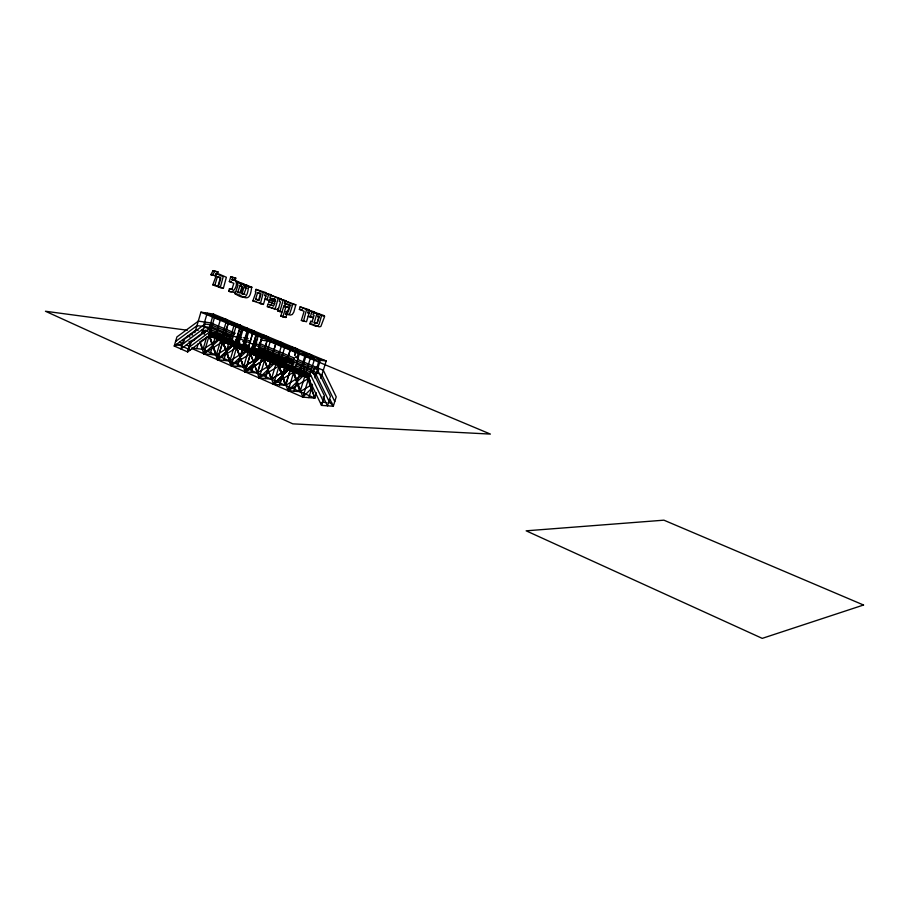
<?xml version="1.0" encoding="UTF-8"?>
<svg xmlns="http://www.w3.org/2000/svg" width="909" height="909" viewBox="0 0 909 909"><rect width="100%" height="100%" fill="white"/><g stroke="black" fill="none" stroke-linecap="round" stroke-linejoin="round"><path stroke-width="1.36" d="M286.267 311.537L288.46 311.208L290.21 305.731L284.449 303.447L285.21 300.936L292.8 304.265L289.903 313.378L288.573 314.378L285.506 314.048L286.267 311.537L288.289 311.878M285.21 300.936L295.834 304.799L293.834 312.06L292.323 314.48L290.38 315.059L285.506 314.048M310.651 321.32L312.071 321.888L314.105 315.23L312.969 314.787L313.741 312.242L316.866 313.685L314.207 322.752L317.025 323.138L318.866 317.127L317.673 316.65L318.445 314.105L321.616 315.582L319.104 324.24L317.832 326.036L316.093 326.365L309.867 323.854L310.651 321.32L312.651 321.638M316.866 313.685L321.434 314.616L324.263 315.73L324.547 316.718L320.832 326.501L319.093 326.831L314.116 324.831M231.965 279.847L235.09 280.438L235.783 278.086L232.659 277.495L231.965 279.847C240.874 278.87 234.715 295.107 228.716 291.187L229.443 288.744L232.568 289.301M239.385 283.165L239.078 282.017L235.09 280.438M265.894 296.073L264.599 295.55L265.348 293.073L268.53 294.561L267.098 299.822L265.019 298.993L267.064 299.356M271.541 295.8L271.268 294.755L265.348 293.073M309.094 313.241L307.742 312.707L308.515 310.174L311.832 311.73L310.355 317.093L308.185 316.23L310.185 316.559M314.775 312.935L314.491 311.867L308.515 310.174M319.798 314.764L319.593 313.889L313.741 312.242M244.487 285.233L242.033 293.8L243.748 294.482L246.169 288.221L245.055 287.778L245.782 285.324L248.589 286.426C247.316 297.55 245.26 300.197 235.056 293.732L238.101 285.017L237.204 284.665L237.931 282.21L240.703 283.733L237.76 292.084L240.044 292.993L241.964 286.551L240.965 286.153L241.692 283.699L247.6 285.801L244.362 284.756M243.703 284.994L243.692 283.835L236.329 281.835M245.782 285.324L251.679 287.005C250.52 296.516 248.85 301.356 239.374 294.766M255.19 349.351L279.699 359.805L278.29 359.646L279.04 357.146L281.37 357.419M261.462 350.135L279.461 357.794M284.233 361.566C282.12 361.543 286.062 363.032 285.335 359.1L279.04 357.146M289.835 362.214L290.425 361.952L287.449 361.191M195.469 330.694L200.912 312.185L213.422 314.071L326.183 360.975L320.786 378.451M212.831 284.79L216.012 276.234L215.422 276.006L216.137 273.575L219.285 274.177L226.364 277.279L223.353 288.323L218.251 286.971L220.853 278.165L217.365 276.779L214.774 285.574L212.831 284.79L217.921 286.142L220.512 277.37L217.365 276.779M196.753 348.624L198.242 343.568M203.468 325.831L207.207 313.128M205.025 324.036L183.584 339.875L180.914 348.988L202.377 332.989L205.025 324.036L211.274 324.854L234.227 334.535M220.205 287.755L223.228 276.688L216.137 273.575M191.754 348.022L203.002 349.351L206.616 337.137M209.013 328.99L213.422 314.071L214.422 317.82L203.809 353.749L222.728 341.659L235.204 343.238L217.456 359.737L228.193 323.581M209.4 331.217L211.274 324.854M229.443 288.744L232.113 288.744L233.84 283.324L229.341 281.54L230.761 276.745L235.783 278.086M210.093 354.453L215.001 337.909M215.376 336.637L220.671 318.741M203.718 353.715L216.308 355.146L226.852 319.661L200.912 312.185L314.389 359.578L326.183 360.975L299.504 353.362L296.811 348.761L270.337 341.182L268.155 336.841L257.338 373.042M242.408 287.505L240.885 292.641L237.76 292.084M223.705 360.407L234.317 324.433M235.965 326.57L231.477 341.636L235.897 342.204L240.374 327.206M217.285 359.657L229.886 361.066L240.453 325.32L214.422 317.82L226.852 319.661L228.114 323.547L217.365 359.691L236.624 347.602L235.124 343.204L231.238 342.102M242.135 327.456L237.669 342.432L239.851 342.716M266.485 293.846L265.61 292.516L256.043 289.38L255.304 291.857L255.974 292.119L252.861 300.902L263.405 304.435L266.03 295.686M245.714 330.694L246.498 328.081M255.611 299.243L257.554 292.755L260.644 293.312L258.701 299.777L255.611 299.243L259.042 300.618L260.985 294.118L257.554 292.755M237.34 366.361L248.157 330.206M237.419 366.395L248.248 330.24M260.326 303.913L263.258 292.709L256.043 289.38M252.543 333.501L247.987 348.681L252.372 349.226L256.917 334.103M222.262 339.943L231.125 365.725L243.555 367.031L249.066 348.363M253.543 333.751L254.259 331.058L256.065 335.216L245.146 371.872L236.545 347.568L248.941 349.09L250.645 353.601L231.125 365.725L248.941 349.09L222.728 341.659L229.795 361.032L248.941 349.09M200.264 342.17L203.002 349.351L314.741 398.074L308.606 378.405L305.731 373.292L285.631 385.382L276.893 361.009L264.678 359.6L245.066 371.826L255.986 335.182L268.325 336.909L270.337 341.182L259.213 378.03L248.85 349.056L257.417 373.076L244.896 371.758M258.69 334.353L254.156 349.442C256.202 349.601 251.577 347.772 258.486 349.976L263.008 334.955M273.473 305.697L267.939 304.185L267.189 306.674L274.473 308.878L275.609 307.458L278.177 298.357L270.632 295.164L269.882 297.652L270.655 297.959L268.791 302.004L274.882 303.742M271.359 300.356L271.927 298.47L274.995 299.016L274.427 300.89L271.359 300.356L275.609 301.356L274.427 300.89M271.825 303.22L272.541 300.822M262.11 336.023L251.236 372.44L262.281 336.091L234.556 324.49M257.417 373.076L268.325 336.909L241.987 329.342L240.453 325.32M286.119 301.061L280.006 298.879L279.245 301.379L280.495 301.868L277.756 310.923L281.858 312.094M279.824 311.764L283.074 300.527L280.006 298.879M280.767 316.15L283.824 306.049L288.948 307.39L285.892 317.48L280.767 316.15L282.801 316.48M284.46 307.015L285.653 303.083M282.847 316.991L285.903 306.878L288.948 307.39M265.246 378.564L276.336 341.943L265.337 378.599M314.821 398.108L302.845 397.142L293.789 372.054L291.21 367.1L264.678 359.6L244.987 371.792L262.86 355.033L250.475 353.521L276.893 361.009L259.122 377.985L271.382 379.167L282.335 342.738L255.986 335.182M283.006 358.828L282.245 361.327L278.29 359.646M309.276 312.616L306.481 321.763L301.356 320.423L304.14 311.276L299.379 309.378L300.14 306.856L309.094 309.73L309.685 310.787M287.778 361.475L289.335 362.271L284.494 360.373L285.256 357.885L291.505 359.839L290.414 362.282L294.05 362.85M279.54 384.814L290.766 347.965M279.631 384.848L290.846 347.999M288.448 362.055L289.21 359.566L291.505 359.839M303.47 321.275L306.549 309.605L300.14 306.856M310.435 380.462L308.606 378.405L288.096 390.688L276.813 360.975L285.551 385.336L293.925 357.907M294.721 355.283L296.72 348.726L270.257 341.148L282.426 342.773L284.812 347.227L311.389 354.828L314.389 359.578L302.845 397.142L191.64 348.42M273.382 384.234L285.631 385.382L294.005 357.941L259.167 343.272M294.743 355.544L296.811 348.761L284.733 347.193L273.552 384.314L293.789 372.054L305.731 373.292L314.741 398.074L316.366 392.779M296.493 352.226L297.288 349.59M297.016 357.351L298.675 351.942M294.13 391.188L305.481 354.101M302.958 365.838L306.197 355.271M319.059 317.184L317.207 323.229L314.207 322.752M288.005 390.643L300.084 391.677L311.389 354.828L299.504 353.362L288.096 390.688L305.731 373.292L279.177 365.804L259.122 377.985M317.048 367.191L319.536 359.078M308.833 397.608L312.514 385.643M314.912 377.871L320.32 360.282M191.935 340.352L187.652 351.919L174.244 346.034L176.903 336.955L198.355 321.15M194.787 332.649L195.73 330.081L198.185 330.41M278.677 307.981L276.643 309.571L271.337 307.617M210.899 274.632L213.081 270.632L218.08 271.973L215.388 275.757L210.899 274.632L215.388 275.757M212.24 275.166L214.933 271.371L218.08 271.973M228.636 339.364L223.114 337.682L225.58 338.75M220.773 339.591L214.672 337.853L216.831 338.023M210.581 333.558L212.786 334.887M210.445 332.171L209.718 331.603M204.889 332.455C205.57 331.865 204.718 331.887 205.048 332.558M204.15 331.319L203.423 330.751M302.845 397.142L311.696 388.302M273.461 384.268L291.119 367.066L271.302 379.133M244.987 371.792L262.69 354.953L273.552 384.314L291.21 367.1L300.084 391.677L312.491 384.291M285.551 385.336L279.086 365.77L291.21 367.1L271.382 379.167L262.69 354.953L243.476 366.997L236.545 347.568L262.86 355.033L243.555 367.031L235.124 343.204L217.365 359.691L208.922 334.989L211.422 335.319M219.603 339.239L203.809 353.749L199.719 341.886M209.081 335.876L187.64 351.965L190.322 342.818L211.752 326.831L311.503 368.997L324.49 395.904L321.547 405.403L333.308 406.232L336.216 396.858L323.309 370.281L297.641 359.475M188.981 347.397L210.411 331.376M182.255 344.431L203.696 328.513M195.719 330.126L174.244 346.034L183.641 343.261M175.573 341.5L197.026 325.661M200.889 341.125L209.104 335.819L212.865 336.307M203.002 349.351L219.239 338.932M214.524 338.148L219.546 338.784L209.104 335.819L216.308 355.146L235.124 343.204M257.247 372.997L276.893 361.009M235.92 291.857L233.511 292.312L228.716 291.187M188.992 341.704L194.356 340.148M232.727 341.341L232.113 341.329M226.08 340.409L226.841 340.432L224.989 339.568M227.932 339.682L227.182 339.659L229.023 340.511M227.511 339.273L229.159 339.409L227.33 338.557M223.057 338.898L221.092 338.568M221.58 336.887L222.33 336.921L220.512 336.069M217.046 335.216L218.739 336.262M210.161 333.887L209.411 333.308M210.82 333.683L209.763 333.637M204.195 332.808L202.105 332.524M210.206 332.194L215.285 333.353M203.911 331.342L204.684 331.376L202.877 330.535M205.707 330.535L206.741 331.342M210.752 332.33L209.843 332.251L210.615 332.342M211.07 332.364L216.876 334.182L212.433 333.296L209.388 331.399M322.286 402.187L325.842 402.448M328.183 402.619L331.683 402.88M225.693 340.375L226.5 340.557M227.58 340.909C224.841 341.295 235.136 344.068 231.852 342.125M227.523 339.534L228.818 339.534M221.148 339.955C218.649 340.239 227.25 342.92 225.966 341.42M224.25 337.739C220.398 337.58 232.17 340.966 227.864 338.693M220.023 338.182L221.864 338.353L221.478 337.898M220.819 338.364L218.217 337.784M211.547 335.637L210.729 335.728L215.99 337.546M216.047 336.057L217.206 336.114L215.922 335.478M216.842 336.239L215.524 335.966M221.989 337.046L216.024 335.16M215.728 334.126L216.035 333.762M217.41 335.16L216.331 335.148L222.296 336.966L218.069 335.296L214.342 335.33M202.502 331.183L204.309 331.49M305.629 377.121L308.026 377.36M302.652 375.849L309.821 376.565L293.789 372.054L300.084 391.677M296.732 373.315L308.651 374.531M299.686 374.588L310.412 375.667M290.846 370.804L302.811 372.042M284.994 368.293L296.993 369.565M287.914 369.543L299.89 370.804M282.074 367.054L294.096 368.338M276.188 364.532L288.335 365.873M270.416 362.055L282.597 363.43M273.302 363.293L285.46 364.657M267.541 360.828L279.745 362.214M258.974 357.157L271.223 358.589M261.826 358.385L274.052 359.794M256.133 355.942L268.405 357.385M280.495 361.134L293.971 363.123M253.293 354.737L265.508 356.158M253.384 354.771L265.587 356.192M284.494 360.373L286.801 360.634M244.93 351.158L257.27 352.647M247.737 352.351L260.065 353.84M239.328 348.761L251.702 350.272M242.124 349.954L254.486 351.453M233.772 346.374L246.169 347.92M251.85 348.942L264.053 350.431M228.239 344.011L240.669 345.579M231 345.193L243.419 346.749M255.781 349.431L277.631 358.771M264.144 350.465L261.974 350.204L279.972 357.862M219.989 340.477L222.489 340.795M225.477 342.829L237.931 344.409M220.785 338.943L225.727 339.58M217.251 339.307L221.012 339.784M227.216 340.58L223.114 339.807M211.808 336.978L214.331 337.307M205.707 331.41L201.968 330.91L204.639 332.046M187.334 330.24L45.45 311.253L292.823 423.855L490.394 434.082L268.814 341.148L261.792 340.205M214.024 333.808L233.693 336.444M236.499 336.819L239.317 337.194M243.521 337.762L247.737 338.318M254.77 339.262L257.577 339.636M209.547 333.967L210.649 333.989L209.729 333.353M203.536 331.399L204.639 331.421L201.968 330.172M196.969 325.604L203.275 326.467M204.525 326.649L209.502 327.331L232.749 337.171M251.634 333.364L263.928 335.08M256.145 335.251L254.338 331.092L241.987 329.342L231.204 365.759L222.807 341.693L229.886 361.066M198.287 321.138L210.808 322.911L235.317 333.228M240.544 325.354L228.114 323.547L254.338 331.092M235.022 326.433L247.418 328.217M309.867 323.854L312.878 324.331M301.356 320.423L304.367 320.911M310.355 317.093L313.355 317.593L311.185 316.73M317.673 316.65L319.661 316.98M277.756 310.923L280.813 311.435M225.057 340.341L226.807 340.477L220.773 338.648L229.943 341.739L226.227 341.273L308.628 376.451M227.966 340.841L225.08 340.136M321.616 315.582L324.593 316.082M268.212 306.844L270.268 307.185M221.535 337L219.421 336.535M208.843 335.262L210.286 335.285L209.331 334.694M216.706 336.444L217.319 336.546M223.909 337.603L224.762 337.83M227.977 339.568L229.432 339.932M307.742 312.707L309.753 313.048M202.991 331.217L203.843 331.455M217.103 335.114L218.558 335.478M212.808 334.535L211.649 334.432L217.16 336.16L211.127 334.376L215.047 335.932M306.549 309.605L309.549 310.117M252.861 300.902L255.952 301.436M299.379 309.378L302.39 309.901M311.832 311.73L314.832 312.242M205.775 330.433L207.229 330.796M206.616 330.66L204.945 330.501L206.525 331.342M209.297 332.069L210.149 332.308M268.791 302.004L271.859 302.538M235.056 293.732L238.169 294.289M267.098 299.822L270.166 300.368M292.8 304.265L295.834 304.799M284.449 303.447L286.483 303.799M242.033 293.8L245.146 294.346M278.177 298.357L281.233 299.493M282.972 300.163L286.017 300.697M268.53 294.561L271.598 295.118M270.632 295.164L281.233 298.902M214.774 285.574L217.921 286.142M218.251 286.971L220.353 287.346M240.169 285.846L242.248 286.221M245.055 287.778L247.123 288.164M248.589 286.426L251.679 287.005M248.714 286.903L251.804 287.471M240.578 283.256L243.692 283.835M229.341 281.54L231.431 281.926M240.703 283.733L247.464 285.335M219.808 338.08L220.705 338.103L219.887 337.603M219.739 338.228L216.694 337.353M230.988 341.114L233.238 341.386L227.216 339.614L232.511 340.909M231.84 341.375L227.648 340.023M225.421 340.421L223.898 339.977M202.366 331.081L203.23 331.353M215.456 334.16L213.172 333.558M217.706 335.216L219.989 335.819M224.523 337.705L225.375 337.966M214.91 335.83L215.774 336.091M218.035 336.705L215.069 336.5L218.808 337.125M212.161 335.739L212.888 335.898M226.909 339.137L227.761 339.398M228.579 339.671L230.091 340.114M213.126 332.751L211.308 332.592L212.649 333.308M207.491 330.796L204.98 330.456L206.207 331.217M293.993 366.566C290.119 365.759 297.448 368.247 294.721 366.793M222.489 340.216L224.057 340.659M207.093 330.694L207.888 330.978M213.285 334.557L214.854 335.012M225.239 337.864L226.034 338.137M217.228 336.682L218.012 336.887M227.045 339.239L223.58 338.046M224.841 339.193L225.614 339.398M223.694 339.148L221.205 338.818L222.035 339.33M228.898 341.17L230.466 341.614M216.41 335.966L209.99 334.33L211.786 335.103M230.079 340.034L231.602 340.534M214.263 335.728L212.729 335.228M229.557 340.773L230.341 341.011M217.615 338.228L219.796 338.989M213.763 332.853L214.547 333.092M226.011 338.068L226.796 338.307M219.887 335.853L221.364 336.33M226.693 338.341L227.534 338.557M202.252 330.319L203.093 330.546M215.592 335.262L211.206 334.285L212.411 335.103M218.705 337.171L219.546 337.387M218.24 337.637L216.853 337.125M217.546 337.58L216.035 337.103M222.364 339.546L223.216 339.773M222.58 339.557L219.876 337.512L215.115 336.455L221.171 338.239L219.33 337.387M230.761 276.745L232.659 277.495M213.081 270.632L214.933 271.371M215.069 333.342L215.922 333.603M231.397 340.534L232.25 340.784M214.888 334.682L220.353 336.921M215.376 335.262L216.24 335.523M220.33 337.409L220.978 337.659M225.852 339.83L222.716 339.023L223.682 339.625M287.494 303.981L290.937 305.344M271.927 298.47L275.575 299.913L273.711 305.924L267.939 304.185M283.824 306.049L285.903 306.878M221.398 287.539L223.353 288.323M259.679 302.936L263.405 304.435M283.824 316.639L285.892 317.48M237.783 334.273L240.374 335.364M245.294 337.432L247.884 338.523M254.088 341.136L256.713 342.238M237.919 336.091L241.76 337.716M245.441 339.273L250.623 341.454M254.35 343.023L317.446 369.645L330.387 396.381L327.467 405.812L323.138 396.847M285.256 357.885L289.21 359.566M236.454 338.739L239.033 339.841M242.703 341.386L246.453 342.977M252.736 345.636L255.349 346.749M259.076 348.317L286.096 359.771M289.914 361.384L292.607 362.521M296.243 364.066L321.877 374.917L334.762 401.539M286.403 360.589L287.085 360.884M204.491 326.99L232.886 339.046M235.317 340.068L239.158 341.704M244.089 343.795L249.259 345.988M251.713 347.033L278.79 358.521M283.926 360.703L293.925 364.941M296.357 365.975L316.002 374.315M210.433 331.331L310.049 373.701M278.995 357.737L260.451 349.897L279.767 358.226M285.426 360.475L287.017 361.157M281.608 360.339L284.574 361.6M281.256 360.475L282.097 360.828M209.706 331.524C210.649 333.103 218.433 335.341 215.603 333.558M232.659 342.159L310.628 375.383M201.764 332.683L204.207 333.728M209.104 335.819L308.606 378.405M202.377 332.989L204.616 333.955M190.401 334.069L192.628 335.035M187.731 336.046L189.947 337.012M182.368 340.023L184.584 341M179.664 342.023L183.004 343.488M186.334 344.954L189.697 346.431M176.96 344.022L182.516 346.477M183.629 346.965L190.356 349.931M216.353 337.137L215.206 336.66M203.343 332.126L204.161 332.569M328.751 401.028L333.319 406.175L330.069 399.54M315.991 374.372L328.933 401.108M310.037 373.758L323.025 400.653M308.594 378.451L321.547 405.403L321.445 402.642M262.69 354.953L271.382 379.167M236.624 347.602L243.555 367.031M229.795 361.032L221.569 337.432L222.148 339.523M209.104 334.33L216.308 355.146M279.177 365.804L285.631 385.382M316.696 373.667A3.738 2.204 -66.8 0 1 313.366 372.27A3.738 2.204 -66.8 0 1 316.752 367.463A3.738 2.204 -66.8 0 1 317.764 372.156M316.752 373.883A4.034 2.375 -66.8 0 1 313.162 372.372A4.034 2.375 -66.8 0 1 316.821 367.179A4.034 2.375 -66.8 0 1 317.911 372.247M282.585 361.487L283.165 361.043L282.585 361.487M298.345 358.021L295.527 357.169L298.345 358.021M297.72 352.522L295.3 351.783L297.72 352.522M242.998 329.501L238.488 344.625L242.896 345.181L247.396 330.126L242.998 329.501M249.089 330.353L244.589 345.375L248.941 345.92L253.429 330.967L249.089 330.353M863.55 605.019L762.242 638.368L526.163 530.822L663.911 520.175L863.55 605.019M302.663 372.088A3.647 2.182 -66.7 0 0 303.447 366.213A3.647 2.182 -66.7 0 0 299.413 370.122A3.647 2.182 -66.7 0 0 302.663 372.088M302.708 372.236A3.841 2.295 -66.7 0 0 303.526 366.032A3.841 2.295 -66.7 0 0 299.277 370.156A3.841 2.295 -66.7 0 0 302.708 372.236"/></g></svg>
